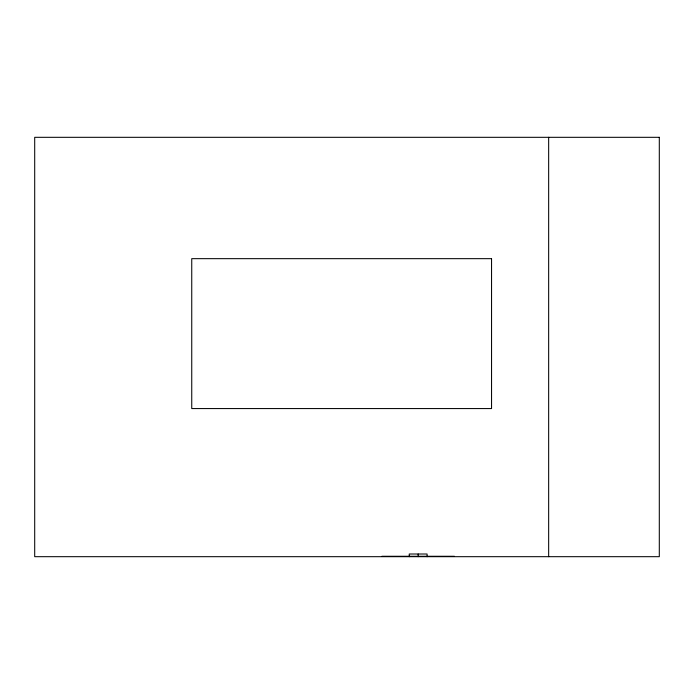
<?xml version="1.0" encoding="UTF-8"?>
<svg xmlns="http://www.w3.org/2000/svg" width="694" height="694" viewBox="0 0 694 694"><rect width="100%" height="100%" fill="white"/><g stroke="black" fill="none" stroke-linecap="round" stroke-linejoin="round"><path stroke-width="1.04" d="M381.9 556.276L454.423 556.276M548.659 137.317L548.659 556.683M427.088 556.683L427.088 554.012L409.243 554.012L409.243 556.683M418.161 554.012L418.161 556.683M659.3 137.317L34.7 137.317L34.7 556.683L659.3 556.683L659.3 137.317M491.552 258.662L191.744 258.662L191.744 408.566L491.552 408.566L491.552 258.662"/></g></svg>
